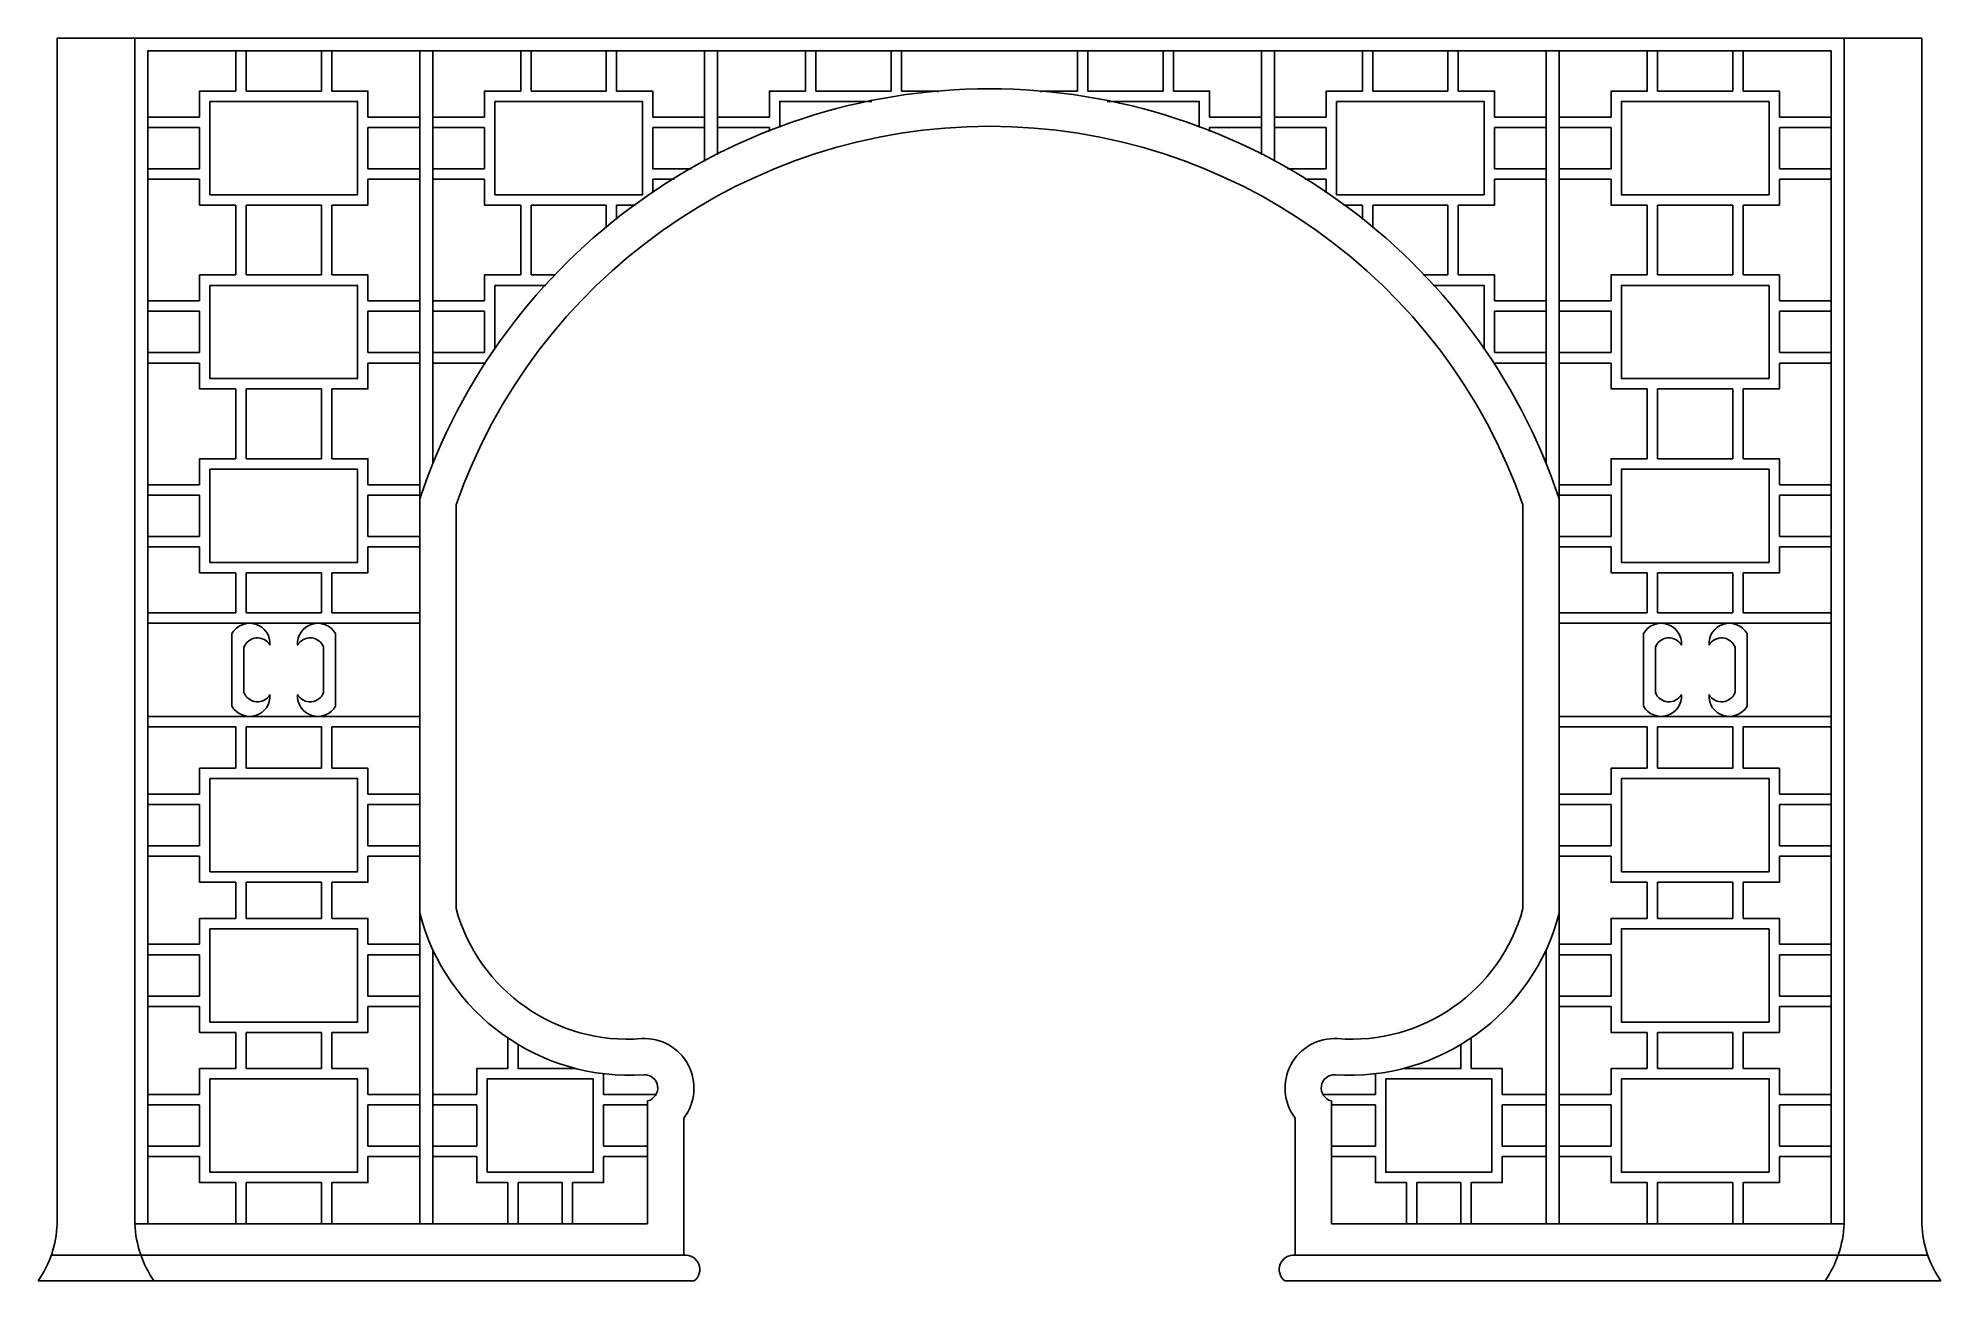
# Model space of a CAD drawing. Header units: metres. Extents: x 4358 to 8032, y 8001 to 10401.
import ezdxf

# ---------------------------------------------------------------- set-up
doc = ezdxf.new("R2010")
doc.units = ezdxf.units.M
for name, color, linetype in [('3', 3, 'Continuous'), ('4', 4, 'Continuous'), ('7', 7, 'Continuous')]:
    doc.layers.add(name, color=color, linetype=linetype)

msp = doc.modelspace()

# ---------------------------------------------------------------- linework, layer by layer
at = {"layer": '3'}
for p, q in [((4740, 10376.17), (4740, 10298.67)), ((4760, 10376.17), (4760, 10298.67)), ((4905, 10376.17), (4905, 10298.67)), ((5095, 8111.17), (5095, 10376.17)), ((5095, 10376.17), (5095, 9091.17)), ((5095, 10376.17), (5120, 10376.17)), ((5120, 9578.39), (5120, 10376.17)), ((5310, 10376.17), (5310, 10298.67)), ((5455, 10376.17), (5455, 10298.67)), ((5475, 10376.17), (5475, 10298.67)), ((5645, 10162.6), (5645, 10376.17)), ((5670, 10376.17), (5645, 10376.17)), ((5670, 10175.67), (5670, 10376.17)), ((5840, 10376.17), (5840, 10298.67)), ((5860, 10376.17), (5860, 10298.67)), ((6005, 10376.17), (6005, 10298.67)), ((6385, 10376.17), (6385, 10298.67)), ((6530, 10376.17), (6530, 10298.67)), ((6550, 10376.17), (6550, 10298.67)), ((6720, 10175.67), (6720, 10376.17)), ((6720, 10376.17), (6745, 10376.17)), ((6745, 10162.6), (6745, 10376.17)), ((6915, 10376.17), (6915, 10298.67)), ((6935, 10376.17), (6935, 10298.67)), ((7080, 10376.17), (7080, 10298.67)), ((7270, 9578.39), (7270, 10376.17)), ((7295, 10376.17), (7270, 10376.17)), ((7295, 8111.17), (7295, 10376.17)), ((7295, 10376.17), (7295, 9091.17)), ((7485, 10376.17), (7485, 10298.67)), ((7630, 10376.17), (7630, 10298.67)), ((7650, 10376.17), (7650, 10298.67)), ((5095, 10313.67), (5095, 9353.67)), ((7295, 10313.67), (7295, 9353.67)), ((4670, 10248.67), (4570, 10248.67)), ((4670, 10228.67), (4570, 10228.67)), ((5095, 10248.67), (4995, 10248.67)), ((5095, 10228.67), (4995, 10228.67)), ((5120, 10248.67), (5220, 10248.67)), ((5120, 10228.67), (5220, 10228.67)), ((5545, 10248.67), (5645, 10248.67)), ((5545, 10228.67), (5645, 10228.67)), ((5770, 10248.67), (5670, 10248.67)), ((5770, 10228.67), (5670, 10228.67)), ((6620, 10248.67), (6720, 10248.67)), ((6620, 10228.67), (6720, 10228.67)), ((6845, 10248.67), (6745, 10248.67)), ((6845, 10228.67), (6745, 10228.67)), ((7270, 10248.67), (7170, 10248.67)), ((7270, 10228.67), (7170, 10228.67)), ((7295, 10248.67), (7395, 10248.67)), ((7295, 10228.67), (7395, 10228.67)), ((7720, 10248.67), (7820, 10248.67)), ((7720, 10228.67), (7820, 10228.67)), ((4670, 10148.67), (4570, 10148.67)), ((5095, 10148.67), (4995, 10148.67)), ((5120, 10148.67), (5220, 10148.67)), ((5545, 10148.67), (5619.85, 10148.67)), ((6845, 10148.67), (6770.15, 10148.67)), ((7270, 10148.67), (7170, 10148.67)), ((7295, 10148.67), (7395, 10148.67)), ((7720, 10148.67), (7820, 10148.67)), ((4670, 10128.67), (4570, 10128.67)), ((5095, 10128.67), (4995, 10128.67)), ((5120, 10128.67), (5220, 10128.67)), ((5545, 10128.67), (5586.13, 10128.67)), ((6845, 10128.67), (6803.87, 10128.67)), ((7270, 10128.67), (7170, 10128.67)), ((7295, 10128.67), (7395, 10128.67)), ((7720, 10128.67), (7820, 10128.67)), ((4740, 10078.67), (4740, 9943.67)), ((4760, 10078.67), (4760, 9943.67)), ((4905, 10078.67), (4905, 9943.67)), ((4925, 10078.67), (4925, 9943.67)), ((5290, 10078.67), (5290, 9943.67)), ((5310, 10078.67), (5310, 9943.67)), ((5455, 10078.67), (5455, 10034.72)), ((5475, 10078.67), (5475, 10050.9)), ((6915, 10078.67), (6915, 10050.9)), ((6935, 10078.67), (6935, 10034.72)), ((7080, 10078.67), (7080, 9943.67)), ((7100, 10078.67), (7100, 9943.67)), ((7465, 10078.67), (7465, 9943.67)), ((7485, 10078.67), (7485, 9943.67)), ((7630, 10078.67), (7630, 9943.67)), ((7650, 10078.67), (7650, 9943.67)), ((4670, 9893.67), (4570, 9893.67)), ((5095, 9893.67), (4995, 9893.67)), ((5120, 9893.67), (5220, 9893.67)), ((7270, 9893.67), (7170, 9893.67)), ((7295, 9893.67), (7395, 9893.67)), ((7720, 9893.67), (7820, 9893.67)), ((4670, 9873.67), (4570, 9873.67)), ((5095, 9873.67), (4995, 9873.67)), ((5120, 9873.67), (5220, 9873.67)), ((7270, 9873.67), (7170, 9873.67)), ((7295, 9873.67), (7395, 9873.67)), ((7720, 9873.67), (7820, 9873.67)), ((4670, 9793.67), (4570, 9793.67)), ((4670, 9773.67), (4570, 9773.67)), ((5095, 9793.67), (4995, 9793.67)), ((5095, 9773.67), (4995, 9773.67)), ((5120, 9793.67), (5220, 9793.67)), ((5120, 9773.67), (5220, 9773.67)), ((7270, 9793.67), (7170, 9793.67)), ((7270, 9773.67), (7170, 9773.67)), ((7295, 9793.67), (7395, 9793.67)), ((7295, 9773.67), (7395, 9773.67)), ((7720, 9793.67), (7820, 9793.67)), ((7720, 9773.67), (7820, 9773.67)), ((4740, 9588.67), (4740, 9723.67)), ((4740, 9723.67), (4740, 9588.67)), ((4760, 9588.67), (4760, 9723.67)), ((4760, 9723.67), (4760, 9588.67)), ((4905, 9588.67), (4905, 9723.67)), ((4905, 9723.67), (4905, 9588.67)), ((4925, 9588.67), (4925, 9723.67)), ((4925, 9723.67), (4925, 9588.67)), ((7465, 9588.67), (7465, 9723.67)), ((7465, 9723.67), (7465, 9588.67)), ((7485, 9588.67), (7485, 9723.67)), ((7485, 9723.67), (7485, 9588.67)), ((7630, 9588.67), (7630, 9723.67)), ((7630, 9723.67), (7630, 9588.67)), ((7650, 9588.67), (7650, 9723.67)), ((7650, 9723.67), (7650, 9588.67)), ((4670, 9538.67), (4570, 9538.67)), ((4670, 9518.67), (4570, 9518.67)), ((5095, 9538.67), (4995, 9538.67)), ((5095, 9518.67), (4995, 9518.67)), ((7295, 9538.67), (7395, 9538.67)), ((7295, 9518.67), (7395, 9518.67)), ((7720, 9538.67), (7820, 9538.67)), ((7720, 9518.67), (7820, 9518.67)), ((4670, 9438.67), (4570, 9438.67)), ((4670, 9418.67), (4570, 9418.67)), ((5095, 9438.67), (4995, 9438.67)), ((5095, 9418.67), (4995, 9418.67)), ((7295, 9438.67), (7395, 9438.67)), ((7295, 9418.67), (7395, 9418.67)), ((7720, 9438.67), (7820, 9438.67)), ((7720, 9418.67), (7820, 9418.67)), ((4740, 9353.67), (4740, 9368.67)), ((4740, 9368.67), (4740, 9291.17)), ((4760, 9353.67), (4760, 9368.67)), ((4760, 9368.67), (4760, 9291.17)), ((4905, 9353.67), (4905, 9368.67)), ((4905, 9368.67), (4905, 9291.17)), ((4925, 9353.67), (4925, 9368.67)), ((4925, 9368.67), (4925, 9291.17)), ((7465, 9353.67), (7465, 9368.67)), ((7465, 9368.67), (7465, 9291.17)), ((7485, 9353.67), (7485, 9368.67)), ((7485, 9368.67), (7485, 9291.17)), ((7630, 9353.67), (7630, 9368.67)), ((7630, 9368.67), (7630, 9291.17)), ((7650, 9353.67), (7650, 9368.67)), ((7650, 9368.67), (7650, 9291.17)), ((4570, 9291.17), (4740, 9291.17)), ((4570, 9271.17), (5095, 9271.17)), ((4760, 9291.17), (4905, 9291.17)), ((4925, 9291.17), (5095, 9291.17)), ((7465, 9291.17), (7295, 9291.17)), ((7820, 9271.17), (7295, 9271.17)), ((7630, 9291.17), (7485, 9291.17)), ((7820, 9291.17), (7650, 9291.17)), ((4570, 9091.17), (5095, 9091.17)), ((4757.5, 9091.17), (4757.5, 9092.8)), ((7820, 9091.17), (7295, 9091.17)), ((7632.5, 9091.17), (7632.5, 9092.8)), ((4570, 9071.17), (4740, 9071.17)), ((4740, 9071.17), (4740, 8991.17)), ((4760, 9071.17), (4760, 8991.17)), ((4760, 9071.17), (4905, 9071.17)), ((4905, 9071.17), (4905, 8991.17)), ((4925, 9071.17), (4925, 8991.17)), ((4925, 9071.17), (5095, 9071.17)), ((5095, 9071.17), (5095, 8111.17)), ((7295, 9071.17), (7295, 8111.17)), ((7465, 9071.17), (7295, 9071.17)), ((7465, 9071.17), (7465, 8991.17)), ((7630, 9071.17), (7485, 9071.17)), ((7485, 9071.17), (7485, 8991.17)), ((7630, 9071.17), (7630, 8991.17)), ((7650, 9071.17), (7650, 8991.17)), ((7820, 9071.17), (7650, 9071.17)), ((4670, 8941.17), (4570, 8941.17)), ((5095, 8941.17), (4995, 8941.17)), ((7295, 8941.17), (7395, 8941.17)), ((7720, 8941.17), (7820, 8941.17)), ((4670, 8921.17), (4570, 8921.17)), ((5095, 8921.17), (4995, 8921.17)), ((7295, 8921.17), (7395, 8921.17)), ((7720, 8921.17), (7820, 8921.17)), ((4670, 8841.17), (4570, 8841.17)), ((4670, 8821.17), (4570, 8821.17)), ((5095, 8841.17), (4995, 8841.17)), ((5095, 8821.17), (4995, 8821.17)), ((7295, 8841.17), (7395, 8841.17)), ((7295, 8821.17), (7395, 8821.17)), ((7720, 8841.17), (7820, 8841.17)), ((7720, 8821.17), (7820, 8821.17)), ((4740, 8771.17), (4740, 8701.17)), ((4760, 8771.17), (4760, 8701.17)), ((4905, 8771.17), (4905, 8701.17)), ((4925, 8771.17), (4925, 8701.17)), ((7465, 8771.17), (7465, 8701.17)), ((7485, 8771.17), (7485, 8701.17)), ((7630, 8771.17), (7630, 8701.17)), ((7650, 8771.17), (7650, 8701.17)), ((4670, 8651.17), (4570, 8651.17)), ((5095, 8651.17), (4995, 8651.17)), ((5120, 8111.17), (5120, 8640.67)), ((7270, 8111.17), (7270, 8640.67)), ((7295, 8651.17), (7395, 8651.17)), ((7720, 8651.17), (7820, 8651.17)), ((4670, 8631.17), (4570, 8631.17)), ((5095, 8631.17), (4995, 8631.17)), ((7295, 8631.17), (7395, 8631.17)), ((7720, 8631.17), (7820, 8631.17)), ((4670, 8551.17), (4570, 8551.17)), ((4670, 8531.17), (4570, 8531.17)), ((5095, 8551.17), (4995, 8551.17)), ((5095, 8531.17), (4995, 8531.17)), ((7295, 8551.17), (7395, 8551.17)), ((7295, 8531.17), (7395, 8531.17)), ((7720, 8551.17), (7820, 8551.17)), ((7720, 8531.17), (7820, 8531.17)), ((4740, 8481.17), (4740, 8411.17)), ((4740, 8411.17), (4740, 8481.17)), ((4760, 8481.17), (4760, 8411.17)), ((4760, 8411.17), (4760, 8481.17)), ((4905, 8481.17), (4905, 8411.17)), ((4905, 8411.17), (4905, 8481.17)), ((4925, 8481.17), (4925, 8411.17)), ((4925, 8411.17), (4925, 8481.17)), ((5265, 8469.69), (5265, 8411.17)), ((7125, 8469.69), (7125, 8411.17)), ((7465, 8481.17), (7465, 8411.17)), ((7465, 8411.17), (7465, 8481.17)), ((7485, 8481.17), (7485, 8411.17)), ((7485, 8411.17), (7485, 8481.17)), ((7630, 8481.17), (7630, 8411.17)), ((7630, 8411.17), (7630, 8481.17)), ((7650, 8481.17), (7650, 8411.17)), ((7650, 8411.17), (7650, 8481.17)), ((4670, 8361.17), (4570, 8361.17)), ((4670, 8341.17), (4570, 8341.17)), ((5095, 8361.17), (4995, 8361.17)), ((5095, 8341.17), (4995, 8341.17)), ((5120, 8361.17), (5205, 8361.17)), ((5120, 8341.17), (5205, 8341.17)), ((5551.3, 8361.17), (5450, 8361.17)), ((5535, 8341.17), (5450, 8341.17)), ((6838.7, 8361.17), (6940, 8361.17)), ((6855, 8341.17), (6940, 8341.17)), ((7270, 8361.17), (7185, 8361.17)), ((7270, 8341.17), (7185, 8341.17)), ((7295, 8361.17), (7395, 8361.17)), ((7295, 8341.17), (7395, 8341.17)), ((7720, 8361.17), (7820, 8361.17)), ((7720, 8341.17), (7820, 8341.17)), ((4670, 8261.17), (4570, 8261.17)), ((4670, 8241.17), (4570, 8241.17)), ((5095, 8261.17), (4995, 8261.17)), ((5095, 8241.17), (4995, 8241.17)), ((5120, 8261.17), (5205, 8261.17)), ((5120, 8241.17), (5205, 8241.17)), ((5535, 8261.17), (5450, 8261.17)), ((5535, 8241.17), (5450, 8241.17)), ((6855, 8261.17), (6940, 8261.17)), ((6855, 8241.17), (6940, 8241.17)), ((7270, 8261.17), (7185, 8261.17)), ((7270, 8241.17), (7185, 8241.17)), ((7295, 8261.17), (7395, 8261.17)), ((7295, 8241.17), (7395, 8241.17)), ((7720, 8261.17), (7820, 8261.17)), ((7720, 8241.17), (7820, 8241.17)), ((4740, 8111.17), (4740, 8191.17)), ((4740, 8191.17), (4740, 8111.17)), ((4760, 8111.17), (4760, 8191.17)), ((4760, 8191.17), (4760, 8111.17)), ((4905, 8111.17), (4905, 8191.17)), ((4905, 8191.17), (4905, 8111.17)), ((4925, 8111.17), (4925, 8191.17)), ((4925, 8191.17), (4925, 8111.17)), ((5265, 8191.17), (5265, 8111.17)), ((5285, 8191.17), (5285, 8111.17)), ((5370, 8191.17), (5285, 8191.17)), ((5370, 8191.17), (5370, 8111.17)), ((7020, 8191.17), (7020, 8111.17)), ((7020, 8191.17), (7105, 8191.17)), ((7105, 8191.17), (7105, 8111.17)), ((7125, 8191.17), (7125, 8111.17)), ((7465, 8111.17), (7465, 8191.17)), ((7465, 8191.17), (7465, 8111.17)), ((7485, 8111.17), (7485, 8191.17)), ((7485, 8191.17), (7485, 8111.17)), ((7630, 8111.17), (7630, 8191.17)), ((7630, 8191.17), (7630, 8111.17)), ((7650, 8111.17), (7650, 8191.17)), ((7650, 8191.17), (7650, 8111.17)), ((7270, 8111.17), (6855, 8111.17)), ((4545, 8051.17), (4395, 8051.17))]:
    msp.add_line(p, q, dxfattribs=at)
for points in [[(4925, 10376.17), (4925, 10298.67), (4995, 10298.67), (4995, 10248.67)], [(5290, 10376.17), (5290, 10298.67), (5220, 10298.67), (5220, 10248.67)], [(6025, 10376.17), (6025, 10298.67), (6095, 10298.67), (6095, 10296.85)], [(6365, 10376.17), (6365, 10298.67), (6295, 10298.67), (6295, 10296.85)], [(7100, 10376.17), (7100, 10298.67), (7170, 10298.67), (7170, 10248.67)], [(7465, 10376.17), (7465, 10298.67), (7395, 10298.67), (7395, 10248.67)], [(4670, 10248.67), (4670, 10298.67), (4740, 10298.67)], [(4760, 10298.67), (4905, 10298.67)], [(5455, 10298.67), (5310, 10298.67)], [(5545, 10248.67), (5545, 10298.67), (5475, 10298.67)], [(5770, 10248.67), (5770, 10298.67), (5840, 10298.67)], [(5860, 10298.67), (6005, 10298.67)], [(6530, 10298.67), (6385, 10298.67)], [(6620, 10248.67), (6620, 10298.67), (6550, 10298.67)], [(6845, 10248.67), (6845, 10298.67), (6915, 10298.67)], [(6935, 10298.67), (7080, 10298.67)], [(7630, 10298.67), (7485, 10298.67)], [(7720, 10248.67), (7720, 10298.67), (7650, 10298.67)], [(5790, 10228.23), (5790, 10278.67), (5967.56, 10278.67)], [(6600, 10228.23), (6600, 10278.67), (6422.44, 10278.67)], [(4670, 10148.67), (4670, 10228.67)], [(4995, 10228.67), (4995, 10148.67)], [(5220, 10228.67), (5220, 10148.67)], [(5545, 10148.67), (5545, 10228.67)], [(5770, 10220.57), (5770, 10228.67)], [(6620, 10220.57), (6620, 10228.67)], [(6845, 10148.67), (6845, 10228.67)], [(7170, 10228.67), (7170, 10148.67)], [(7395, 10228.67), (7395, 10148.67)], [(7720, 10148.67), (7720, 10228.67)], [(4740, 10078.67), (4670, 10078.67), (4670, 10128.67)], [(4995, 10128.67), (4995, 10078.67), (4925, 10078.67)], [(5220, 10128.67), (5220, 10078.67), (5290, 10078.67)], [(5545, 10102.12), (5545, 10128.67)], [(6845, 10102.12), (6845, 10128.67)], [(7170, 10128.67), (7170, 10078.67), (7100, 10078.67)], [(7395, 10128.67), (7395, 10078.67), (7465, 10078.67)], [(7650, 10078.67), (7720, 10078.67), (7720, 10128.67)], [(4905, 10078.67), (4760, 10078.67)], [(5310, 10078.67), (5455, 10078.67)], [(5475, 10078.67), (5511.58, 10078.67)], [(6915, 10078.67), (6878.42, 10078.67)], [(7080, 10078.67), (6935, 10078.67)], [(7485, 10078.67), (7630, 10078.67)], [(4670, 9893.67), (4670, 9943.67), (4740, 9943.67)], [(4760, 9943.67), (4905, 9943.67)], [(4925, 9943.67), (4995, 9943.67), (4995, 9893.67)], [(5290, 9943.67), (5220, 9943.67), (5220, 9893.67)], [(5338.31, 9923.67), (5240, 9923.67), (5240, 9800.26)], [(5357.04, 9943.67), (5310, 9943.67)], [(7032.96, 9943.67), (7080, 9943.67)], [(7051.69, 9923.67), (7150, 9923.67), (7150, 9800.26)], [(7100, 9943.67), (7170, 9943.67), (7170, 9893.67)], [(7465, 9943.67), (7395, 9943.67), (7395, 9893.67)], [(7630, 9943.67), (7485, 9943.67)], [(7720, 9893.67), (7720, 9943.67), (7650, 9943.67)], [(4670, 9793.67), (4670, 9873.67)], [(4995, 9873.67), (4995, 9793.67)], [(5220, 9873.67), (5220, 9793.67)], [(7170, 9873.67), (7170, 9793.67)], [(7395, 9873.67), (7395, 9793.67)], [(7720, 9793.67), (7720, 9873.67)], [(4740, 9723.67), (4670, 9723.67), (4670, 9773.67)], [(4995, 9773.67), (4995, 9723.67), (4925, 9723.67)], [(5220, 9773.67), (5220, 9770.34)], [(7170, 9773.67), (7170, 9770.34)], [(7395, 9773.67), (7395, 9723.67), (7465, 9723.67)], [(7650, 9723.67), (7720, 9723.67), (7720, 9773.67)], [(4905, 9723.67), (4760, 9723.67)], [(7485, 9723.67), (7630, 9723.67)], [(4740, 9588.67), (4670, 9588.67), (4670, 9538.67)], [(4905, 9588.67), (4760, 9588.67)], [(4995, 9538.67), (4995, 9588.67), (4925, 9588.67)], [(7395, 9538.67), (7395, 9588.67), (7465, 9588.67)], [(7485, 9588.67), (7630, 9588.67)], [(7650, 9588.67), (7720, 9588.67), (7720, 9538.67)], [(4670, 9518.67), (4670, 9438.67)], [(4995, 9438.67), (4995, 9518.67)], [(7395, 9438.67), (7395, 9518.67)], [(7720, 9518.67), (7720, 9438.67)], [(4670, 9418.67), (4670, 9368.67), (4740, 9368.67)], [(4925, 9368.67), (4995, 9368.67), (4995, 9418.67)], [(7465, 9368.67), (7395, 9368.67), (7395, 9418.67)], [(7720, 9418.67), (7720, 9368.67), (7650, 9368.67)], [(4760, 9368.67), (4905, 9368.67)], [(7630, 9368.67), (7485, 9368.67)], [(4670, 8941.17), (4670, 8991.17), (4740, 8991.17)], [(4760, 8991.17), (4905, 8991.17)], [(4925, 8991.17), (4995, 8991.17), (4995, 8941.17)], [(7465, 8991.17), (7395, 8991.17), (7395, 8941.17)], [(7630, 8991.17), (7485, 8991.17)], [(7720, 8941.17), (7720, 8991.17), (7650, 8991.17)], [(4670, 8841.17), (4670, 8921.17)], [(4995, 8921.17), (4995, 8841.17)], [(7395, 8921.17), (7395, 8841.17)], [(7720, 8841.17), (7720, 8921.17)], [(4740, 8771.17), (4670, 8771.17), (4670, 8821.17)], [(4995, 8821.17), (4995, 8771.17), (4925, 8771.17)], [(7395, 8821.17), (7395, 8771.17), (7465, 8771.17)], [(7650, 8771.17), (7720, 8771.17), (7720, 8821.17)], [(4905, 8771.17), (4760, 8771.17)], [(7485, 8771.17), (7630, 8771.17)], [(4670, 8651.17), (4670, 8701.17), (4740, 8701.17)], [(4760, 8701.17), (4905, 8701.17)], [(4925, 8701.17), (4995, 8701.17), (4995, 8651.17)], [(7465, 8701.17), (7395, 8701.17), (7395, 8651.17)], [(7630, 8701.17), (7485, 8701.17)], [(7720, 8651.17), (7720, 8701.17), (7650, 8701.17)], [(4670, 8551.17), (4670, 8631.17)], [(4995, 8631.17), (4995, 8551.17)], [(7395, 8631.17), (7395, 8551.17)], [(7720, 8551.17), (7720, 8631.17)], [(4740, 8481.17), (4670, 8481.17), (4670, 8531.17)], [(4995, 8531.17), (4995, 8481.17), (4925, 8481.17)], [(7395, 8531.17), (7395, 8481.17), (7465, 8481.17)], [(7650, 8481.17), (7720, 8481.17), (7720, 8531.17)], [(4905, 8481.17), (4760, 8481.17)], [(5395.13, 8411.17), (5285, 8411.17), (5285, 8456.97)], [(6994.87, 8411.17), (7105, 8411.17), (7105, 8456.97)], [(7485, 8481.17), (7630, 8481.17)], [(4740, 8411.17), (4670, 8411.17), (4670, 8361.17)], [(4905, 8411.17), (4760, 8411.17)], [(4995, 8361.17), (4995, 8411.17), (4925, 8411.17)], [(5205, 8361.17), (5205, 8411.17), (5265, 8411.17)], [(5450, 8361.17), (5450, 8400.99)], [(6940, 8361.17), (6940, 8400.99)], [(7185, 8361.17), (7185, 8411.17), (7125, 8411.17)], [(7395, 8361.17), (7395, 8411.17), (7465, 8411.17)], [(7485, 8411.17), (7630, 8411.17)], [(7650, 8411.17), (7720, 8411.17), (7720, 8361.17)], [(4670, 8341.17), (4670, 8261.17)], [(4995, 8261.17), (4995, 8341.17)], [(5205, 8261.17), (5205, 8341.17)], [(5450, 8261.17), (5450, 8341.17)], [(6940, 8261.17), (6940, 8341.17)], [(7185, 8261.17), (7185, 8341.17)], [(7395, 8261.17), (7395, 8341.17)], [(7720, 8341.17), (7720, 8261.17)], [(4670, 8241.17), (4670, 8191.17), (4740, 8191.17)], [(4925, 8191.17), (4995, 8191.17), (4995, 8241.17)], [(5265, 8191.17), (5205, 8191.17), (5205, 8241.17)], [(5390, 8111.17), (5390, 8191.17), (5450, 8191.17), (5450, 8241.17)], [(7000, 8111.17), (7000, 8191.17), (6940, 8191.17), (6940, 8241.17)], [(7125, 8191.17), (7185, 8191.17), (7185, 8241.17)], [(7465, 8191.17), (7395, 8191.17), (7395, 8241.17)], [(7720, 8241.17), (7720, 8191.17), (7650, 8191.17)], [(4760, 8191.17), (4905, 8191.17)], [(7630, 8191.17), (7485, 8191.17)]]:
    msp.add_lwpolyline(points, dxfattribs=at)
for points in [[(4690, 10278.67), (4975, 10278.67), (4975, 10098.67), (4690, 10098.67)], [(5525, 10278.67), (5240, 10278.67), (5240, 10098.67), (5525, 10098.67)], [(6865, 10278.67), (7150, 10278.67), (7150, 10098.67), (6865, 10098.67)], [(7700, 10278.67), (7415, 10278.67), (7415, 10098.67), (7700, 10098.67)], [(4690, 9923.67), (4975, 9923.67), (4975, 9743.67), (4690, 9743.67)], [(7700, 9923.67), (7415, 9923.67), (7415, 9743.67), (7700, 9743.67)], [(4690, 9388.67), (4975, 9388.67), (4975, 9568.67), (4690, 9568.67)], [(7700, 9388.67), (7415, 9388.67), (7415, 9568.67), (7700, 9568.67)], [(4690, 8971.17), (4975, 8971.17), (4975, 8791.17), (4690, 8791.17)], [(7700, 8971.17), (7415, 8971.17), (7415, 8791.17), (7700, 8791.17)], [(4690, 8681.17), (4975, 8681.17), (4975, 8501.17), (4690, 8501.17)], [(7700, 8681.17), (7415, 8681.17), (7415, 8501.17), (7700, 8501.17)], [(4690, 8211.17), (4975, 8211.17), (4975, 8391.17), (4690, 8391.17)], [(5225, 8211.17), (5225, 8391.17), (5430, 8391.17), (5430, 8211.17)], [(7165, 8211.17), (7165, 8391.17), (6960, 8391.17), (6960, 8211.17)], [(7700, 8211.17), (7415, 8211.17), (7415, 8391.17), (7700, 8391.17)]]:
    msp.add_lwpolyline(points, close=True, dxfattribs=at)
for points in [[(4732.5, 9111.17), (4732.5, 9251.17, -0.8), (4805.82, 9229.18, 0.63), (4755.5, 9224.72), (4755.5, 9137.62, 0.63), (4805.82, 9133.16, -0.8), (4732.5, 9111.17)], [(4932.5, 9111.17), (4932.5, 9251.17, 0.8), (4859.18, 9229.18, -0.63), (4909.5, 9224.72), (4909.5, 9137.62, -0.63), (4859.18, 9133.16, 0.8), (4932.5, 9111.17)], [(7457.5, 9111.17), (7457.5, 9251.17, -0.8), (7530.82, 9229.18, 0.63), (7480.5, 9224.72), (7480.5, 9137.62, 0.63), (7530.82, 9133.16, -0.8), (7457.5, 9111.17)], [(7657.5, 9111.17), (7657.5, 9251.17, 0.8), (7584.18, 9229.18, -0.63), (7634.5, 9224.72), (7634.5, 9137.62, -0.63), (7584.18, 9133.16, 0.8), (7657.5, 9111.17)]]:
    msp.add_lwpolyline(points, format="xyb", dxfattribs=at)
at = {"layer": '4'}
for p, q in [((4358.09, 8001.17), (5625, 8001.17)), ((6765, 8001.17), (8031.91, 8001.17))]:
    msp.add_line(p, q, dxfattribs=at)
msp.add_lwpolyline([(7995, 8111.17), (7995, 10401.17), (4395, 10401.17), (4395, 8111.17)], dxfattribs=at)
msp.add_lwpolyline([(6785, 8051.17), (6785, 8315.77, -0.64), (6866.63, 8469.09, 0.36), (7225, 8720.41), (7225, 9499.51, 0.71), (5165, 9499.51), (5165, 8720.41, 0.36), (5523.37, 8469.09, -0.64), (5605, 8315.77), (5605, 8051.17)], format="xyb", dxfattribs=at)
for centre, radius, start, end in [((4187.6, 8119.58), 207.57, 325.22, 357.68), ((8202.4, 8119.58), 207.57, 182.32, 214.78), ((5607.52, 8023.18), 28.11, 308.46, 95.14), ((6782.48, 8023.18), 28.11, 84.86, 231.54)]:
    msp.add_arc(centre, radius, start, end, dxfattribs=at)
at = {"layer": '7'}
for p, q in [((4545, 8111.17), (5535, 8111.17)), ((7845, 8111.17), (6855, 8111.17)), ((4383.57, 8051.17), (5610.04, 8051.17)), ((6779.96, 8051.17), (8006.43, 8051.17))]:
    msp.add_line(p, q, dxfattribs=at)
for points in [[(4581.91, 8001.17, -0.14), (4545, 8111.17), (4545, 10401.17)], [(7808.09, 8001.17, 0.14), (7845, 8111.17), (7845, 10401.17)], [(6855, 8111.17), (6855, 8348.97, -0.91), (6862.13, 8399.24, 0.36), (7295, 8711.17), (7295, 9511.17, 0.72), (5095, 9511.17), (5095, 8711.17, 0.36), (5527.87, 8399.24, -0.91), (5535, 8348.97), (5535, 8111.17)]]:
    msp.add_lwpolyline(points, format="xyb", dxfattribs=at)
msp.add_lwpolyline([(7820, 8111.17), (7820, 10376.17), (4570, 10376.17), (4570, 8111.17)], dxfattribs=at)

doc.saveas('drawing.dxf')
